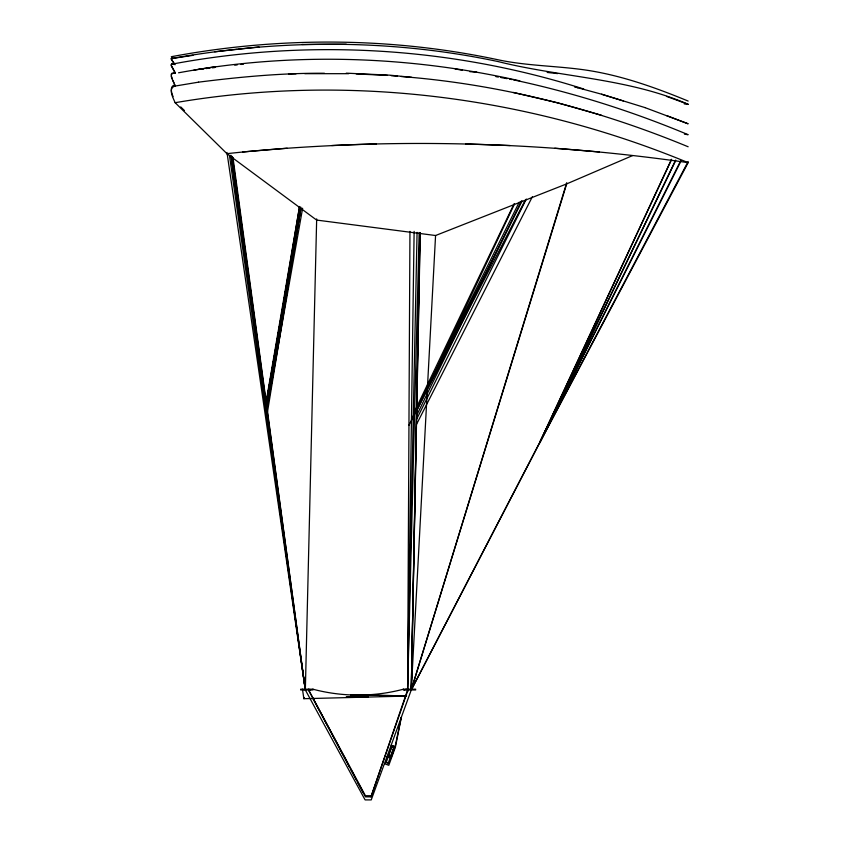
<?xml version="1.0" encoding="UTF-8"?>
<svg xmlns="http://www.w3.org/2000/svg" width="842" height="842" viewBox="0 0 842 842"><rect width="100%" height="100%" fill="white"/><g stroke="black" fill="none" stroke-linecap="round" stroke-linejoin="round"><path stroke-width="1.26" d="M308.446 689.945L365.428 796.858L370.964 796.858L407.591 689.945L409.949 231.361M419.158 232.602L407.591 689.945L414.127 231.371M226.982 152.455L305.341 689.945L365.102 799.9L371.238 799.9L411.275 689.945L419.821 232.508M198.544 82.158L175.147 86.052C167.463 87.852 173.242 98.23 175.147 102.692C347.314 73.349 527.018 95.999 688.146 162.653L539.701 442.829L411.275 689.945L420.074 233.097M688.167 161.464L539.701 442.45L411.275 689.945L420.242 232.55M407.591 689.945L417.074 232.381M316.676 218.867L305.341 689.945L229.54 155.949M566.666 183.903L411.275 689.945L435.567 235.518L566.666 183.903L632.626 155.57M267.019 414.811L301.015 207.332M266.156 407.433L299.436 207.153M266.156 401.623L299.573 206.479M266.156 403.571L300.141 207.09M266.156 403.676L300.141 207.364M266.146 407.728L300.941 208.984M266.146 413.832L302.625 208.237M384.426 763.694L388.804 765.294L395.424 747.086L401.266 717.437L395.108 746.612L390.951 758.032L387.004 756.6M304.33 697.639L303.857 698.702L302.467 689.188M411.275 689.945L566.719 182.703M370.964 796.858L408.012 689.945M391.709 746.328L388.162 756.063L390.414 756.884L393.698 747.864M386.015 762.968L392.077 746.328M388.046 763.705L393.835 747.822L391.446 747.054M680.525 161.064L539.701 442.45L671.537 159.296M681.073 160.864L539.701 442.829L671.527 159.548M416.485 411.275L514.567 203.817M414.643 411.338L514.03 203.88M539.701 442.45L675.642 160.096M539.701 442.829L675.579 160.769M416.485 415.706L521.461 200.964M413.275 415.937L519.209 202.164M416.485 419.516L526.303 199.049M411.443 420.042L522.124 200.985M416.485 424.442L532.344 196.754M408.949 425.273L525.145 200.333M583.738 89.02C451.417 46.889 308.719 38.543 172.263 64.087L171.726 64.245A231.813 13.756 45.6 0 0 171.4 66.065L175.346 73.328M172.263 63.739L171.736 63.866A231.929 13.125 45.6 0 0 171.41 65.592L175.168 72.717L171.736 73.359A230.213 19.945 45.9 0 0 171.305 75.012M519.798 80.864C408.254 55.583 291.585 51.962 178.999 72.717L178.546 72.791M173.989 63.15L171.736 59.856A232.381 6.578 45.5 0 1 171.736 58.498C279.523 39.237 391.004 38.785 498.275 61.613C561.298 77.38 627.827 78.127 688.156 104.313L684.241 103.903M193.902 70.128L215.552 66.665M171.41 58.614L192.997 55.33M175.178 85.042C170.316 85.126 170.968 91.294 172.263 94.441M198.554 69.433L203.543 68.844M206.037 68.549L209.784 68.118M212.279 67.823L214.773 67.528M234.739 65.192L237.233 64.897M240.97 64.466L243.464 64.171M198.544 82.158C240.296 76.885 282.333 72.949 324.444 73.265M238.539 49.204L259.041 46.952M237.307 49.341L214.689 51.783M376.374 143.94L376.342 143.94C326.443 145.371 276.555 148.234 226.93 153.665L175.147 102.692M242.654 151.96L287.175 148.224M346.283 44.226L301.952 44.479M368.28 696.766L365.723 696.86A155.802 155.802 0 0 1 349.125 696.86M379.774 696.334L391.277 695.902M331.716 145.529C450.723 139.93 570.223 145.698 688.146 162.653M347.062 697.187L366.481 696.755M380.721 696.25L389.772 695.924M357.429 697.081L367.775 696.776M380.721 696.387L396.245 695.924M303.857 698.702L405.286 696.113M346.272 696.797L348.893 696.744M380.363 696.123L390.846 695.913M288.522 73.949L296.037 73.843M304.815 73.675L348.672 73.686M300.647 689.188L313.045 689.188M403.297 689.188L415.695 689.188M300.647 689.945L313.045 689.945M403.297 689.945L415.695 689.945M370.964 795.711L365.428 795.711L308.625 689.945M358.176 695.082L406.581 695.839L350.535 694.924M465.605 143.94L510.22 145.54M356.187 73.938L387.488 75.391M346.272 73.159L389.888 75.18L411.633 77.306M469.773 71.665L476.719 72.117M172.263 64.087L173.978 64.424M391.235 75.706L397.487 76.212M401.245 76.527C499.864 84.147 596.831 108.997 688.146 146.771M554.794 148.224L599.315 151.96M547.174 72.444L557.614 73.601M172.273 63.739L175.168 64.666M175.147 73.359L173.01 73.296L171.726 74.128A230.024 20.555 45.9 0 0 171.4 77.022L175.147 86.052M435.567 235.518L316.613 220.067L226.93 153.665L228.666 154.118M684.441 134.194L688.146 134.699C631.668 111.091 573.118 92.599 513.252 79.801M495.896 76.611L498.369 77.064M500.853 77.527L507.052 78.664M509.536 79.116L512.01 79.58M455.059 68.865L462.458 70.349M513.252 92.431L557.593 102.777L601.567 115.301M579.58 88.252L601.588 94.209L645.119 107.639M601.567 94.209L623.343 100.966M173.989 63.392L171.736 60.035A232.329 6.999 45.5 0 1 171.736 58.582L172.252 58.761M391.162 745.181L395.108 746.612M392.14 745.886L395.424 747.086M388.425 755.348L390.677 756.158M386.257 762.305L388.288 763.041M666.643 96.42L688.156 104.334M645.109 107.66L688.156 123.806L666.622 115.596M688.156 101.061C654.497 87.2 619.796 74.812 583.611 69.749C555.131 65.823 526.218 65.771 497.99 59.771C390.741 36.901 279.018 36.522 171.305 56.719L173.031 58.466M180.725 106.902L184.43 110.544M312.729 697.997L349.493 766.978M350.725 769.272L356.24 779.618M357.461 781.923L362.976 792.269M173.031 80.885L173.989 82.853M172.294 94.536L173.042 96.641M172.252 79.022L171.41 76.159M231.308 156.159L305.341 689.945L232.971 157.443M230.866 155.244L305.341 689.945L232.318 156.444M407.886 689.188L407.886 691.271M403.507 689.188A177.378 177.262 90 0 1 312.835 689.188M406.391 689.188A155.802 155.802 0 0 1 404.139 689.914M310.709 689.914A155.802 155.802 0 0 1 308.456 689.188M578.38 87.905L574.707 86.842L578.359 87.894"/></g></svg>
